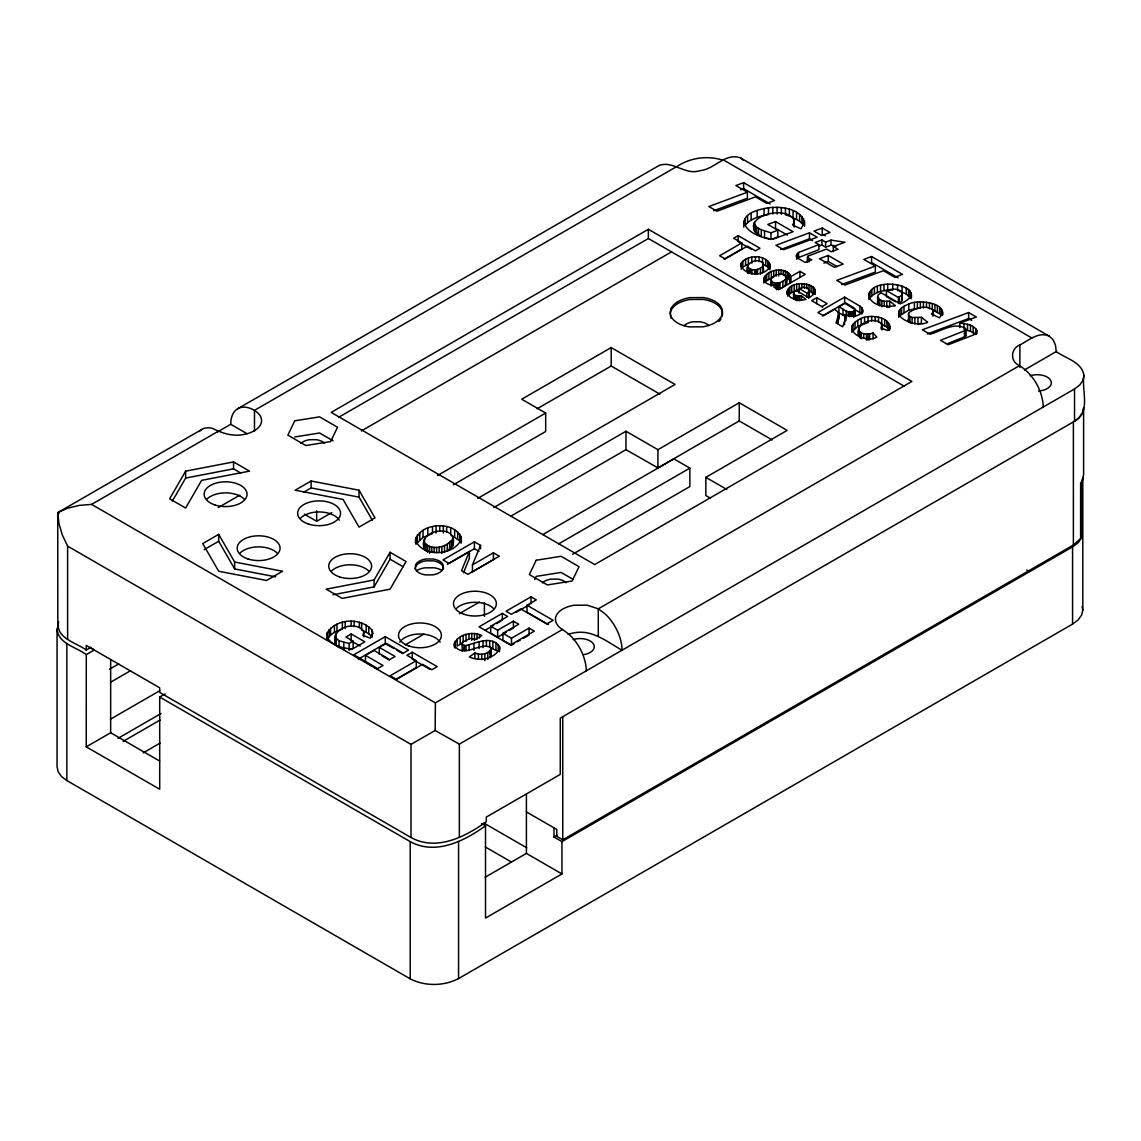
<?xml version="1.0" encoding="UTF-8"?>
<svg xmlns="http://www.w3.org/2000/svg" width="1141" height="1141" viewBox="0 0 1141 1141"><rect width="100%" height="100%" fill="white"/><g stroke="black" fill="none" stroke-linecap="round" stroke-linejoin="round"><path stroke-width="1.5" d="M165.145 693.928L159.711 697.051L159.711 789.258L86.245 746.842L86.288 654.634L94.418 649.928L89.939 647.346M86.245 746.842L110.648 732.75L110.663 659.798M454.218 646.804C454.403 634.696 472.46 630.531 481.773 635.608L475.711 639.431L470.477 638.432L463.232 641.727L462.219 643.296L462.305 651.14L462.219 650.199M455.131 648.188L455.131 641.271M457.142 639.16L457.142 646.077L463.16 642.483L463.16 635.566M460.222 643.98L460.222 637.063M463.16 650.185L462.219 643.296M464.43 650.641L464.43 645.464L463.16 644.993M465.999 650.741L465.999 645.549C476.467 643.11 491.571 635.038 499.516 646.548L499.758 648.773C494.224 658.97 479.462 661.866 469.35 656.888L474.913 652.98C480.261 655.333 488.063 654.563 491.115 649.072L490.872 647.589C480.176 641.256 463.546 659.284 454.389 645.364L454.218 643.353M466.056 641.37L466.056 634.453M468.908 638.931L468.908 633.74M469.094 650.142L469.094 644.965M471.718 640.343L471.718 633.426M473.929 650.313L473.929 643.396M474.442 640.386L474.442 633.483M474.913 658.157L474.913 652.98M477.024 639.046L477.024 633.854M478.45 659.227L478.45 654.05M479.063 648.63L479.063 641.713M479.462 638.033L479.462 634.567M481.744 659.498L481.744 654.306M483.042 647.674L483.042 640.757M484.839 660.696L484.839 653.779M486.394 645.592L486.394 640.415M487.792 659.412L487.792 652.495M489.703 640.6L489.703 647.503L498.189 651.397L498.189 644.48M490.159 650.755L490.159 657.672L491.115 655.989L491.115 649.072M514.406 643.467L511.482 645.164L502.939 640.229L502.939 633.312L511.482 638.247L529.039 628.12L534.33 631.173L510.441 644.965L479.035 626.823L502.325 613.387L507.631 616.454L490.687 626.238L490.687 633.155L497.647 637.177L506.247 632.2M491.115 655.989L490.872 647.589M492.898 648.273L492.898 641.356M495.95 649.671L495.95 642.754M497.647 637.177L497.647 630.26L513.421 621.146L518.713 624.213L502.939 633.312M499.516 651.725L499.516 646.548M502.325 620.305L502.325 613.387M511.482 645.164L511.482 638.247M513.421 621.146L513.421 628.063L509.114 630.545M527.014 605.258L553.114 620.319L546.767 623.984L520.681 608.923L511.353 614.3L506.048 611.234L531.007 596.829L536.313 599.895L527.014 605.258L527.014 612.175L548.507 624.583M529.039 628.12L529.039 635.038L523.191 638.404M531.007 603.732L531.007 596.829M217.318 432.04L230.739 424.295A34.116 19.697 60 0 1 237.699 408.735L659.156 165.431C673.047 160.325 685.456 175.685 700.103 170.637C714.608 169.339 725.59 152.067 740.709 158.014L1049.164 336.11L1053.015 339.619L1055.425 344.882L1056.252 351.571C1065.665 358.516 1081.925 361.854 1083.95 375.418C1081.297 390.079 1091.281 412.286 1074.537 421.243L560.274 718.145L560.274 774.397L486.266 817.113L486.266 821.734C465.257 836.938 436.433 851.5 411.002 837.523L411.002 744.388L435.135 730.482L435.391 702.87L562.499 629.504L568.646 633.982A33.446 19.311 60 0 1 583.065 655.162A34.13 19.711 60 0 1 586.26 670.865M787.062 291.369C787.861 299.398 799.256 301.324 805.846 299.398L801.453 295.876L795.334 295.533L793.551 293.052L794.15 291.64L795.819 290.27L809.012 297.887C830.762 283.781 785.35 276.336 787.062 294.364M335.326 635.38L336.096 638.247L339.034 640.757L339.034 647.66L336.096 645.164C328.266 628.933 355.664 619.192 363.979 631.715L362.824 635.252L370.297 638.218L373.007 633.497L372.123 630.203C360.927 617.252 336.139 618.094 327.139 633.013L326.925 639.773M912.101 317.526L921.4 317.269L927.704 322.247C915.196 329.05 882.35 313.804 908.821 304.091C917.064 298.871 951.993 303.007 939.471 317.769L931.413 313.989L932.91 312.548L932.796 309.91C925.722 304.676 915.439 308.056 908.892 312.663L908.593 321.491L912.101 323.516L912.101 317.526L908.593 315.486L908.207 314.117M804.576 225.975C804.434 207.448 777.905 205.38 764.071 208.589C727.473 216.205 748.681 237.656 773.241 239.097L793.109 231.709L775.538 221.568L767.807 224.449L777.82 230.24L777.82 236.971L772.329 239.025M794.093 225.961L794.222 220.327C785.065 202.57 734.276 219.585 761.304 236.558L761.304 229.826L756.611 227.145L754.215 223.279M858.588 328.694C859.487 334.912 868.429 334.941 873.065 333.001L876.787 337.051C866.119 343.997 840.361 330.419 857.79 320.379C866.062 312.834 895.072 316.043 887.869 330.562L881.109 328.137L882.35 325.071C875.546 314.688 852.812 323.802 859.13 336.852L859.016 327.496M838.82 313.319L837.822 323.26L838.692 312.463L834.642 309.282L823.517 315.715L817.969 312.506L844.625 297.116L859.929 306.159L861.983 307.97L862.625 311.293C859.03 317.169 850.601 317.127 844.953 314.502L844.953 320.493M770.218 265.425C766.481 277.035 744.987 276.493 740.78 265.354L741.236 263.257C747.583 253.459 770.831 254.472 770.218 268.42M869 293.508C868.458 305.702 886.215 307.656 895.428 305.717L889.666 301.11L884.218 301.295L879.854 299.883L877.586 296.617L878.328 294.792L881.109 292.752L900.392 303.877C934.408 288.659 876.402 274.011 869 293.508L869 299.498C873.635 291.526 884.318 289.957 892.775 290.014L892.775 284.009M844.953 314.502L845.367 319.28L842.671 326.768L836.039 322.932L837.822 317.269M771.002 278.917C771.63 286.12 784.495 282.882 786.477 277.719L786.163 276.279C781.827 271.972 774.297 274.61 771.002 278.917L770.831 285.821L772.157 283.496M1083.95 375.418L1082.952 380.395L1079.728 385.016L1074.537 388.967L459.352 744.132L435.135 730.482M415.381 543.145C415.78 521.137 461.206 519.084 461.449 542.146M461.449 538.68C455.045 556.123 421.657 557.978 415.381 539.679M796.618 259.192L798.557 257.538L818.896 249.694L818.896 244.616L798.557 252.461L796.19 255.969L797.459 258.009L805.047 262.387L811.779 259.891L807.928 257.738L808.284 255.969L826.583 249.052L831.29 251.776L838.007 249.266L833.315 246.556L833.315 251.633M90.838 647.389L86.26 650.028C76.832 642.925 54.825 637.89 58.647 621.959M481.516 823.531L485.51 825.799L485.51 918.063L561.957 873.935L561.957 841.63L1072.569 546.853L1078.074 542.745L1081.554 537.967L1081.554 482.629L1082.809 477.523L1082.809 610.078L1081.554 615.184L1078.074 619.962L1072.569 624.084L458.568 978.579C443.735 986.238 425.108 986.48 410.204 978.835L66.848 780.558L61.486 776.508L58.148 771.758L57.05 766.652L57.05 629.49L58.291 624.384M415.039 568.846L415.552 566.72A14.605 8.429 0 0 1 425.721 560.859L433.095 560.816A13.906 8.03 0 0 1 443.079 566.578L443.535 568.703M670.138 314.217L671.093 310.295A26.856 15.503 0 0 1 689.806 299.498L703.369 299.427A25.587 14.776 0 0 1 721.74 310.024L722.567 313.932L721.939 316.556M754.215 230.011L754.529 228.685M1082.367 413.013L1083.608 407.893L1083.608 474.556L1082.367 480.789L1080.627 483.171L1080.613 538.495L1073.381 545.013L562.755 839.819L556.765 836.353L556.765 829.436L526.415 811.921M804.576 222.609L800.911 228.842L792.567 224.977L794.093 222.595M807.657 256.497L807.5 262.145L807.5 257.067M790.271 275.466L790.371 282.868C795.819 264.384 760.762 267.023 763.942 283.068M747.712 265.882L748.139 273.441C742.72 263.856 756.725 256.811 763.029 263.229L763.443 270.788L762.63 272.457L763.443 264.798M747.712 271.872L747.954 271.03M424.152 540.235L424.88 549.962C414.568 528.854 460.95 522.164 452.449 546.496L447.229 551.046L447.229 544.129L452.449 539.579M424.152 547.152L424.609 538.737M335.326 642.297L335.811 633.84M452.449 546.496L452.806 536.698M947.187 343.812L965.528 336.367L965.414 328.465C954.147 321.534 940.968 331.403 930.015 334.242L922.327 329.806L968.638 312.563L976.325 316.998L959.809 323.131L959.809 327.624M965.528 336.367L965.842 329.421M959.809 323.131C965.657 323.901 974.357 324.443 976.739 330.833L973.701 334.898L948.2 344.739L940.512 340.303L965.528 330.362M859.016 333.486L858.645 335.811M777.164 283.054L777.164 289.044C782.869 288.644 789.073 284.337 786.477 277.719M480.561 548.821L480.561 545.369L474.399 541.804L442.993 559.946L448.884 563.34L469.365 551.517L461.535 570.657L467.91 574.322L499.316 556.195L493.425 552.786L472.445 564.895L472.445 571.812L493.425 559.703L493.425 552.786M463.503 572.782L469.365 558.434L469.365 551.517M472.445 564.895L480.561 545.369M809.112 290.427L808.541 297.744L809.112 290.427L807.528 288.188L803.449 287.247L799.042 288.516L799.042 293.009M854.994 309.625L854.595 316.485L854.994 309.625L853.953 307.813L845.666 302.921L838.892 306.829L838.906 312.819L846.322 317.013M908.207 320.108L908.892 318.653M534.687 579.571L536.213 576.376L561.044 572.425L573.024 579.328M886.429 290.57L898.452 297.516L898.452 303.506L901.561 301.338L901.903 291.996C897.824 288.017 891.349 288.787 886.429 290.57L886.429 296.56L895.457 301.766M901.561 301.338L902.417 293.622M185.641 471.147L169.667 498.802L185.641 508.03L201.615 480.361L249.522 471.147L233.548 461.92L185.641 471.147L185.641 478.065L172.334 501.113M374.105 579.956L390.079 552.287L406.053 561.515L390.079 589.17L342.157 598.397L326.183 589.17L374.105 579.956L374.105 586.873L333.029 594.775M374.105 586.873L390.079 559.204L390.079 552.287M342.343 622.244L342.343 629.162C336.381 630.987 329.835 633.883 327.139 639.93L327.139 633.013M866.932 322.974L857.79 326.369L851.842 332.102L851.842 326.112M432.51 526.686L432.51 533.589L423.026 537.411L415.909 544.2L415.909 537.297M1081.497 414.212L1078.873 417.791L1073.381 421.913L1073.381 545.013M787.604 296.047L791.754 292.381L799.228 289.743L799.228 283.738M768.478 207.79L768.478 214.522C760.077 216.02 750.963 218.459 745.159 225.134L745.159 218.402M920.373 301.866L920.373 307.87L908.821 310.081L899.85 315.629L899.85 309.625M773.783 270.774L773.783 276.764L765.212 281.741L765.212 275.751M807.657 261.574L808.284 255.969M806.915 297.559L806.915 293.066L808.541 291.754M838.892 306.829C843.47 309.054 849.532 314.945 854.595 310.495M748.139 267.45C752.005 271.515 758.936 269.989 762.63 266.466M898.452 297.516L901.561 295.334M748.41 257.994L748.41 263.985L742.834 267.208L742.834 261.218M57.82 625.368L57.735 512.623L201.914 429.387A33.503 19.34 60 0 1 212.554 428.388C221.924 433.081 232.251 436.632 242.862 434.635A25.687 14.833 0 0 0 260.761 424.309C264.327 416.037 255.342 409.619 248.339 407.722A33.517 19.354 60 0 0 237.699 408.735M67.619 639.274L67.619 546.14L62.284 534.872L58.947 523.448L57.735 512.623L67.661 508.187L79.214 505.377L91.608 504.393L218.701 431.013M675.943 167.014L254.486 410.361L254.486 431.098M675.843 167.313C689.535 157.572 707.534 155.162 723.437 160.339M648.373 229.284L331.19 412.4L594.718 564.553L911.901 381.436L648.373 229.284L648.373 238.498L338.891 417.178M218.216 507.602L239.838 495.123M361.369 430.941L671.493 251.89M218.687 534.359L202.713 543.587L218.687 571.256L266.595 580.469L282.569 571.256L234.661 562.028L218.687 534.359L218.687 541.276L234.661 568.945L275.723 576.847M311.108 481.003L295.148 490.216L343.056 499.444L359.03 527.099L375.004 517.886L359.03 490.216L311.108 481.003L311.108 487.92L303.848 492.113M741.793 242.947L719.643 255.741L725.191 258.936L747.341 246.156L755.47 250.849L759.992 248.253L738.141 235.645L733.634 238.241L741.793 242.947L741.793 248.952L724.079 259.178M204.168 549.662L218.687 541.276M477.694 498.417L675.073 384.46L611.191 347.577L521.722 399.222L545.683 413.056L545.683 431.498L453.362 484.797M304.419 514.206L316.685 521.28L331.774 512.58M537.154 408.763L611.191 366.019L659.855 394.116M437.417 475.555L545.683 413.056M109.493 669.268L118.721 663.934M790.371 276.878L799.969 271.33L805.232 274.382L778.59 289.771L773.698 286.947L776.522 285.307L776.522 289.8M110.492 682.289L130.502 670.737M821.991 306.615L827.097 303.663L816.742 297.687L811.636 300.639L822.661 307.1M110.492 719.172L159.726 690.747M822.404 315.929L844.625 303.107L844.625 297.116M493.868 507.517L625.981 431.241L657.929 449.682L739.254 402.73L787.162 430.385L705.837 477.352L705.837 495.551L710.33 498.189M117.965 738.37L161.038 713.51M510.769 516.203L625.981 449.682L657.929 467.896L739.254 420.943L772.186 439.955M123.157 741.365L160.082 720.057M447.472 564.267L474.399 548.721L474.399 541.804M143.153 752.875L160.082 743.105M326.925 636.307C330.947 645.877 343.056 648.188 352.327 649.058L364.835 641.841L351.171 633.954L345.88 637.006L353.139 641.199L353.139 648.117L350.487 649.643M339.034 640.757L349.146 643.495L353.139 641.199M542.788 534.601L673.889 458.896L689.863 468.124L689.863 486.565L572.639 554.241M385.259 636.635L353.838 654.777L377.728 668.569L383.019 665.503L365.477 655.376L374.02 650.441L389.794 659.541L395.086 656.489L379.311 647.389L386.286 643.367L403.229 653.151L408.535 650.085L385.259 636.635L385.259 643.553L393.987 648.601M358.331 659.099L385.259 643.553M558.762 543.815L689.863 468.124M405.397 644.808L423.91 634.125M459.395 613.644L479.448 602.063M416.28 660.682L390.179 675.757L396.526 679.408L422.612 664.347L431.911 669.71L437.231 666.644L412.272 652.238L406.952 655.305L416.28 660.682L416.28 667.599L396.312 679.123M484.854 630.388L493.582 625.339M496.492 623.656L500.856 621.146M516.317 612.218L529.538 604.587M1043.316 406.995C1042.517 390.464 1033.361 374.334 1019.327 365.505C1009.885 361.611 1010.584 348.504 1019.883 344.939C1028.711 340.432 1038.61 331.289 1049.164 336.11M517.344 641.784L520.267 640.101M1019.555 365.619L598.283 608.838L587.102 605.158L574.123 605.229A25.687 14.833 0 0 0 556.237 615.555C553.627 621.118 557.664 626.851 562.499 629.504M1024.433 369.969L1056.252 351.571M159.711 697.051L410.204 841.616C435.648 855.607 464.487 841.017 485.51 825.799M561.957 841.63L553.97 837.023L557.05 835.241M485.139 877.244L526.415 853.411L561.957 873.935M424.88 543.045C430.499 549.32 440.611 548.179 447.229 544.129M761.304 229.826L770.959 232.807L777.82 230.24M833.315 246.556L844.939 242.234L830.99 240.109L825.628 242.12L821.891 239.952L815.173 242.477L818.896 244.616M819.195 246.028L821.891 245.03L825.628 247.198L830.99 245.187L836.225 245.985M747.412 192.201L708.846 206.55L716.933 211.213L755.47 196.851L766.838 203.398L774.568 200.516L743.632 182.66L735.902 185.541L747.412 192.201L747.412 198.192L713.667 210.743M740.538 189.805L743.632 188.65L770.146 203.954M809.482 232.793L775.951 245.286L783.639 249.736L817.17 237.242L809.482 232.793L809.482 238.797L812.563 240.566M822.233 228.043L814.032 231.11L821.72 235.545L829.921 232.479L822.233 228.043L822.233 234.033L825.3 235.802M780.744 249.508L809.482 238.797M828.252 255.484L819.509 258.736L834.428 267.351L843.17 264.099L828.252 255.484L828.252 261.474L837.209 266.637M823.888 263.1L828.252 261.474M875.347 266.053L836.767 280.401L844.868 285.079L883.405 270.702L894.758 277.263L902.488 274.382L871.553 256.525L863.823 259.406L875.347 266.053L875.347 272.043L841.602 284.608M927.291 333.956L968.638 318.553L971.704 320.336M185.641 478.065L233.548 468.837L240.808 473.03M294.735 436.96L319.566 432.995L333.044 440.783M776.522 285.307C772.029 285.578 765.868 284.851 763.942 280.073M464.43 645.464L465.999 645.549M311.108 487.92L359.03 497.134L372.337 520.196M964.031 329.592L970.492 331.247L975.812 334.627L975.812 328.637M786.748 215.321L789.344 216.006L789.344 209.288M766.153 238.241L769.362 239.111M899.065 291.055L906.296 293.936L911.174 298.785M790.585 216.476L799.599 221.169L803.521 225.205L803.521 218.473M941.197 308.826L941.197 314.816L932.297 309.61L932.297 303.62M598.283 636.493L598.283 608.838L604.43 613.316A33.46 19.326 60 0 1 615.085 626.609A34.13 19.697 60 0 1 622.045 650.213C607.354 641.998 592.236 629.176 574.123 632.87A25.687 14.833 0 0 0 568.061 634.353M57.735 512.623L59.075 513.222M762.559 264.07L767.636 266.837L769.918 269.804M372.123 630.203L372.123 637.106L368.771 633.768L361.64 629.918L361.64 623M790.271 281.456L788.731 279.017L785.393 277.078L785.393 271.073M814.374 288.445L814.374 294.449L809.055 290.741L809.055 284.751M459.809 534.017L459.809 540.934L450.724 534.801L450.724 527.884M889.538 330.391L886.885 327.196L881.693 324.244L881.693 318.253M723.394 159.911L1031.878 338.007M898.067 277.819L871.553 262.516L871.553 256.525M787.247 235.06L775.538 228.3L775.538 221.568M751.249 249.194L738.141 241.635L738.141 235.645M844.625 303.107L861.983 313.96L861.983 307.97M799.042 288.516L806.915 293.066M648.373 238.498L904.185 386.2M1026.8 570.001L1029.467 571.527M705.837 477.352L726.803 489.446M474.399 548.721L479.02 551.388M230.739 424.295L247.069 433.723M390.079 559.204L403.144 566.749M490.687 626.238L497.647 630.26M396.897 650.284L402.716 653.636M429.886 669.325L412.272 659.156L412.272 652.238M382.178 655.961L389.352 660.097M352.683 641.741L360.285 646.12M368.4 663.976L371.324 665.674M374.248 667.357L377.172 669.054M91.608 504.393L435.391 702.87M67.619 546.14L411.002 744.388M483.855 823.06L526.757 847.82M485.353 846.979L511.325 861.968M411.002 837.523L159.711 692.444L159.711 687.823L86.26 645.421L86.26 650.028M57.05 629.49C58.719 643.995 76.561 647.132 86.288 654.634M110.648 732.75L159.626 761.033M964.259 333.543L965.842 335.425M877.586 296.617L877.586 302.622L879.854 305.874L879.854 299.883M740.709 158.014L743.276 160.353M489.632 653.351L490.872 654.506M853.953 313.804L854.994 315.615M838.82 319.309L838.264 311.721M452.15 542.289L452.92 545.027M901.903 297.986L902.417 299.612M809.112 296.432L808.727 289.215M763.443 270.788L763.029 263.229M786.163 282.269L786.477 283.71M1082.082 606.67L1082.809 610.078M670.423 315.515L670.979 318.125M1074.537 388.967L1074.537 421.243M1072.569 546.853L1072.569 624.084M1019.883 344.939L1019.883 367.416M976.739 330.833L976.739 333.828M976.482 329.706L976.482 334.213M973.202 326.568L973.202 332.559M970.492 325.256L970.492 331.247M968.638 312.563L968.638 318.553M967.511 324.286L967.511 330.277M965.414 328.465L965.414 334.456M964.516 331.204L964.516 337.208M964.017 323.602L964.031 328.095M942.794 311.964L942.794 314.959M942.281 310.381L942.281 314.873M939.542 307.314L939.542 313.319M937.317 305.845L937.317 311.835M934.893 304.618L934.893 310.609M933.352 311.179L933.352 315.672M932.91 312.548L932.91 315.544M932.796 309.91L932.796 315.914M929.487 302.821L929.487 308.826M926.492 302.265L926.492 306.758M923.426 301.937L923.426 307.927M921.4 317.269L921.4 323.26L917.977 323.901L917.977 317.911M917.364 302.08L917.364 308.07M914.825 317.968L914.825 323.958M914.383 302.536L914.383 308.541M911.474 294.549L911.474 297.544M911.174 292.795L911.174 297.288M910.204 291.098L910.204 297.102M909.962 316.656L909.962 322.661M908.821 304.091L908.821 310.081M908.578 289.486L908.578 295.476M908.593 315.486L908.593 321.491M906.296 287.946L906.296 293.936M903.972 306.33L903.972 312.32M902.06 285.935L902.06 291.925M901.561 307.956L901.561 313.946M899.236 297.088L899.236 303.092M898.823 311.365L898.823 317.355M897.553 284.622L897.553 290.613M889.966 326.112L889.966 329.107M889.666 301.11L889.666 307.1L886.814 307.385L886.814 301.395M889.538 324.401L889.538 328.893M888.511 322.76L888.511 328.765M887.712 284.109L887.712 290.099M886.885 321.206L886.885 327.196M884.674 319.708L884.674 325.698M884.218 301.295L884.218 305.788M884.004 284.608L884.004 290.613M882.35 325.071L882.35 329.564M882.207 326.626L882.207 329.621M881.893 300.782L881.907 306.772M881.537 323.559L881.537 329.549M880.552 285.435L880.552 291.426M878.527 317.227L878.527 321.719M878.114 298.386L878.114 304.39M877.358 286.591L877.358 292.581M875.19 316.627L875.19 321.12M874.391 288.06L874.391 294.05M873.065 333.001L873.065 338.991M871.867 289.785L871.867 295.776M871.667 316.456L871.667 320.949M870.07 291.597L870.07 297.587M869.599 333.928L869.599 339.918M868.087 316.727L868.087 322.732M868.001 334.128L868.001 340.118M866.475 334.156L866.475 340.146M864.593 317.483L864.593 323.474M863.708 333.728L863.708 338.221M862.781 309.582L862.781 312.577M861.155 318.696L861.155 324.686M861.312 332.744L861.312 338.734L860.014 337.836L860.014 331.846M859.929 306.159L859.929 312.149M857.79 320.379L857.79 326.369M855.037 322.233L855.037 328.223M854.78 308.712L854.78 314.716M853.568 311.308L853.568 317.298M853.04 324.13L853.04 330.134M852.327 311.864L852.327 316.357M851.001 312.135L851.001 316.627M849.646 312.135L849.646 316.642M848.319 311.892L848.319 316.385M846.322 311.022L846.322 315.515M845.695 317.512L845.695 320.507M845.524 316.071L845.524 320.564M844.525 321.833L844.525 324.828M842.999 309.197L842.999 315.187M838.692 312.463L838.692 318.453M830.99 240.109L830.99 245.187M825.628 242.12L825.628 247.198M821.891 239.952L821.891 245.03M816.742 297.687L816.742 303.677M815.116 289.914L815.116 294.407M813.034 287.061L813.034 293.052M811.108 285.749L811.108 291.739M809.055 258.522L809.055 261.902M807.928 257.738L807.928 261.118M806.815 284.052L806.815 288.545M804.405 220.541L804.405 225.59M804.419 283.653L804.419 288.145M801.923 216.448L801.923 223.18M801.852 283.538L801.852 288.031M801.453 295.876L801.453 300.368M799.969 271.33L799.969 277.334M799.599 214.437L799.599 221.169M799.656 296.289L799.656 300.782M798.557 252.461L798.557 257.538M798.072 296.346L798.072 300.853M796.561 212.468L796.561 219.2M796.618 254.115L796.618 257.495M796.675 284.294L796.675 290.285M796.632 296.089L796.632 300.582M795.334 295.533L795.334 300.026M794.222 220.327L794.222 227.059M794.179 285.164L794.179 291.169M793.979 294.378L793.979 298.885M793.551 293.052L793.551 299.042M793.052 210.686L793.052 217.418M791.754 286.391L791.754 292.381M789.943 287.561L789.943 293.565M789.729 274.182L789.729 280.173M788.731 273.013L788.731 279.017M788.574 288.787L788.574 294.777M787.604 290.056L787.604 294.549M787.29 271.986L787.29 277.99M786.163 276.279L786.163 284.523M785.45 208.247L785.45 214.979M785.464 279.374L785.464 285.364M783.325 270.446L783.325 274.938M782.911 281.199L782.911 287.19M781.343 207.576L781.343 214.308M781.1 270.075L781.1 274.567M779.988 282.526L779.988 288.516M778.718 269.989L778.718 275.979M778.561 282.897L778.561 288.887M777.107 207.291L777.107 214.023M776.251 270.217L776.251 276.208M774.625 282.897L774.625 285.892M772.814 207.348L772.814 214.08M772.571 282.141L772.571 285.136M771.616 281.442L771.616 285.935M771.33 271.686L771.33 277.677M770.959 232.807L770.959 239.539M769.918 263.813L769.918 268.306M769.048 262.287L769.048 268.278M768.877 272.927L768.877 278.917M767.636 260.847L767.636 266.837M766.752 274.325L766.752 280.315M765.654 259.506L765.654 265.496M764.541 231.067L764.541 237.799M764.242 277.192L764.242 281.684M764.071 208.589L764.071 215.321M763.201 265.639L763.201 271.629M762.559 258.08L762.559 262.573M760.477 268.121L760.477 274.111M759.107 257.167L759.107 261.66M758.494 228.4L758.494 235.132M757.567 269.404L757.567 273.897M757.153 210.614L757.153 217.332M756.611 227.145L756.611 233.876M756.098 269.732L756.098 274.239M755.47 256.839L755.47 261.332M755.256 225.875L755.256 232.607M754.643 269.875L754.643 274.368M754.529 221.953L754.458 231.309M751.805 257.153L751.805 263.143M751.933 269.633L751.933 274.125M751.149 213.424L751.149 220.156M750.735 269.276L750.735 273.769M749.651 268.763L749.651 273.255M747.583 215.863L747.583 222.595M745.586 259.249L745.586 265.24M743.903 221.04L743.789 227.145M743.632 182.66L743.632 188.65M741.236 263.257L741.236 269.247M739.254 402.73L739.254 420.943M657.929 449.682L657.929 467.896M625.981 431.241L625.981 449.682M611.191 347.577L611.191 366.019M562.755 716.719L562.755 839.819M553.97 827.824L553.97 837.023M526.415 794.321L526.415 853.411M484.397 602.548L484.397 616.382M461.078 536.299L461.078 543.202M459.352 744.132L459.352 837.266M458.554 841.359L458.568 978.579M457.669 531.849L457.669 538.752M454.646 529.781L454.646 536.698M451.351 541.062L451.351 547.98M449.611 542.588L449.611 549.506M446.63 526.586L446.63 531.777M444.519 545.526L444.519 552.444M443.35 526.044L443.35 532.961M441.838 546.539L441.838 553.456M439.741 525.887L439.741 531.064M439.199 547.181L439.199 552.372M436.604 547.452L436.604 552.643M436.062 526.101L436.062 533.018M434.108 547.395L434.108 552.586M431.783 547.038L431.783 552.23M429.629 546.396L429.629 553.299M427.789 528.155L427.789 535.072M427.647 545.441L427.647 552.358M426.007 544.3L426.007 551.217M424.252 541.69L424.252 548.607M423.026 530.508L423.026 537.411M419.731 532.704L419.731 539.607M417.364 534.958L417.364 541.875M410.204 841.616L410.204 978.835M379.311 647.389L379.311 654.306M368.771 626.851L368.771 633.768M366.161 625.168L366.161 632.085M365.477 655.376L365.477 662.293M363.979 631.715L363.936 636.963M359.372 622.259L359.372 627.45M359.03 490.216L359.03 497.134M354.095 621.303L354.095 626.495M351.114 621.146L351.114 626.338M351.171 633.954L351.171 640.857M349.146 643.495L349.146 650.413M345.21 621.631L345.21 628.548M343.812 642.611L343.812 649.529M336.952 624.17L336.952 631.087M336.096 638.247L336.096 645.164M334.441 625.482L334.441 632.385M330.548 628.249L330.548 635.166M329.064 629.775L329.064 636.678M316.685 510.911L316.685 521.28M234.661 562.028L234.661 568.945M233.548 461.92L233.548 468.837M66.848 643.396L66.848 780.558M1030.166 375.788A14.12 8.144 0 0 1 1050.676 380.395A14.12 8.144 0 0 1 1038.453 390.964M442.294 570.486A17.8 10.269 0 0 0 434.165 567.804L424.723 567.847A18.684 10.782 0 0 0 416.508 570.614M300.91 443.45A14.02 8.087 0 0 1 309.282 439.727L316.357 439.684A13.35 7.702 0 0 1 324.6 443.321M542.403 582.866A14.02 8.087 0 0 1 550.761 579.143L557.849 579.115A13.35 7.702 0 0 1 566.093 582.751M199.261 431.555A34.13 19.697 60 0 1 201.914 429.387M573.11 639.659A14.12 8.144 0 0 1 593.206 643.61A14.12 8.144 0 0 1 583.821 654.592M206.992 499.073A21.451 12.394 0 0 1 244.145 499.073M300.511 518.142A21.451 12.394 0 0 1 320.978 511.995A21.451 12.394 0 0 1 339.262 520.111M240.024 553.071A21.451 12.394 0 0 1 277.192 553.071M331.56 570.999A21.451 12.394 0 0 1 368.728 570.985M456.343 608.495A21.451 12.394 0 0 1 493.511 608.495M399.792 642.183A21.451 12.394 0 0 1 419.959 634.025A21.451 12.394 0 0 1 440.126 642.183M720.912 319.123A26.856 15.503 0 0 1 718.944 321.52M708.761 325.57A13.906 8.03 0 0 0 700.175 321.791L692.801 321.819A14.605 8.429 0 0 0 684.087 325.698M415.552 564.895L415.495 569.145A13.906 8.03 0 0 0 425.465 574.907L432.853 574.864A14.605 8.429 0 0 0 443.008 569.002L443.079 564.752A13.906 8.03 0 0 0 433.095 558.99L425.721 559.019A14.605 8.429 0 0 0 415.552 564.895M671.093 308.441L670.138 312.363L670.979 316.285A25.587 14.776 0 0 0 689.335 326.882L702.913 326.811A26.856 15.503 0 0 0 721.611 316.014L722.567 312.092L721.74 308.184A25.587 14.776 0 0 0 703.369 297.573L689.806 297.644A26.856 15.503 0 0 0 671.093 308.441M294.735 420.815L287.86 435.163L305.831 445.532L330.662 441.567L337.522 427.233L319.566 416.864L294.735 420.815M536.213 560.245L529.353 574.579L547.323 584.948L572.154 580.997L579.015 566.663L561.044 556.28L536.213 560.245M308.37 524.004A21.451 12.394 0 0 0 340.56 513.279A21.451 12.394 0 0 0 308.37 502.539A21.451 12.394 0 0 0 308.37 524.004M247.882 558.919A21.451 12.394 0 0 0 280.073 548.193A21.451 12.394 0 0 0 247.882 537.468A21.451 12.394 0 0 0 247.882 558.919M214.836 504.921A21.451 12.394 0 0 0 247.026 494.196A21.451 12.394 0 0 0 214.836 483.47A21.451 12.394 0 0 0 214.836 504.921M339.419 576.847A21.451 12.394 0 0 0 371.609 566.121A21.451 12.394 0 0 0 339.419 555.396A21.451 12.394 0 0 0 339.419 576.847M464.187 614.343A21.451 12.394 0 0 0 496.378 603.618A21.451 12.394 0 0 0 464.187 592.892A21.451 12.394 0 0 0 464.187 614.343M409.22 646.077A21.451 12.394 0 0 0 441.41 635.352A21.451 12.394 0 0 0 409.22 624.626A21.451 12.394 0 0 0 409.22 646.077"/></g></svg>
